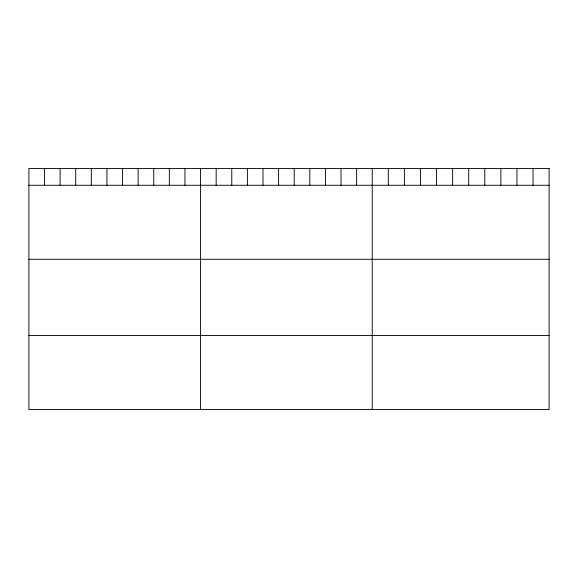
<?xml version="1.0" encoding="UTF-8"?>
<svg xmlns="http://www.w3.org/2000/svg" width="578" height="578" viewBox="0 0 578 578"><rect width="100%" height="100%" fill="white"/><g stroke="black" fill="none" stroke-linecap="round" stroke-linejoin="round"><path stroke-width="0.87" d="M28.9 185.263L549.1 185.263M28.9 259.276L549.1 259.276M28.9 335.536L549.1 335.536M533.024 168.451L533.024 185.263M516.942 168.451L516.942 185.263M500.866 168.451L500.866 185.263M484.783 168.451L484.783 185.263M468.707 168.451L468.707 185.263M452.625 168.451L452.625 185.263M436.549 168.451L436.549 185.263M420.466 168.451L420.466 185.263M404.39 168.451L404.39 185.263M388.308 168.451L388.308 185.263M372.232 168.451L372.232 409.549M356.626 168.451L356.626 185.263M341.02 168.451L341.02 185.263M325.414 168.451L325.414 185.263M309.808 168.451L309.808 185.263M294.202 168.451L294.202 185.263M278.596 168.451L278.596 185.263M262.99 168.451L262.99 185.263M247.384 168.451L247.384 185.263M231.778 168.451L231.778 185.263M216.172 168.451L216.172 185.263M200.566 168.451L200.566 409.549M184.96 168.451L184.96 185.263M169.354 168.451L169.354 185.263M153.748 168.451L153.748 185.263M138.142 168.451L138.142 185.263M122.536 168.451L122.536 185.263M106.93 168.451L106.93 185.263M91.324 168.451L91.324 185.263M75.718 168.451L75.718 185.263M60.112 168.451L60.112 185.263M44.506 168.451L44.506 185.263M549.1 168.451L28.9 168.451L28.9 409.549L549.1 409.549L549.1 168.451"/></g></svg>
